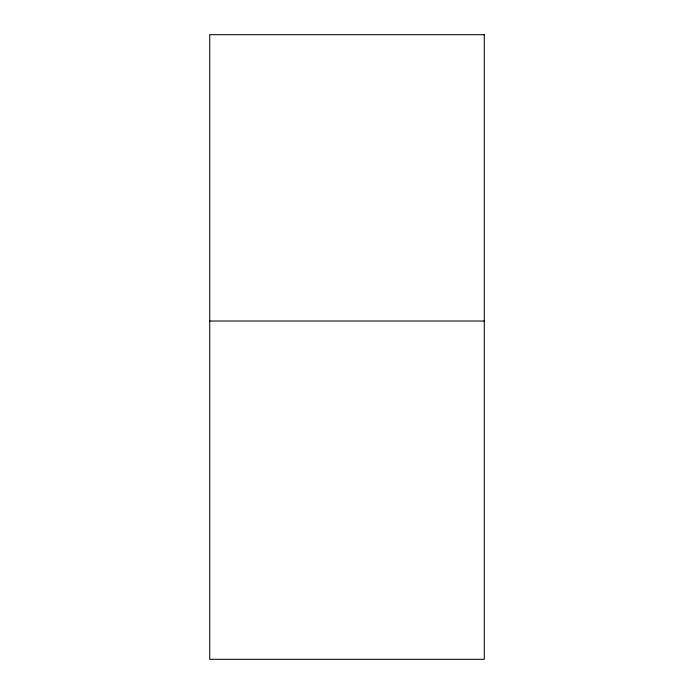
<?xml version="1.0" encoding="UTF-8"?>
<svg xmlns="http://www.w3.org/2000/svg" width="694" height="694" viewBox="0 0 694 694"><rect width="100%" height="100%" fill="white"/><g stroke="black" fill="none" stroke-linecap="round" stroke-linejoin="round"><path stroke-width="1.04" d="M209.727 321.027L484.273 321.027M484.273 34.7L209.727 34.7L209.727 659.3L484.273 659.3L484.273 34.7"/></g></svg>
